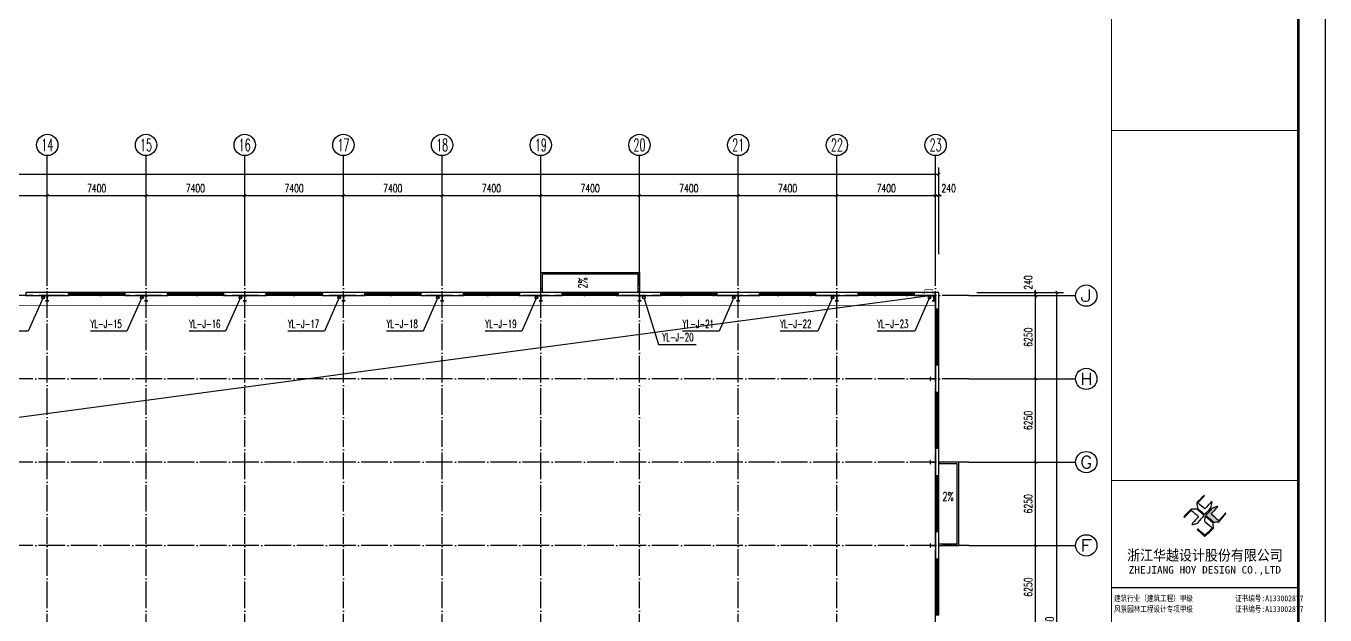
# Model space of a CAD drawing. Extents: x 13158459 to 15902229, y -1299598 to 28366.
# Drawn here: x 14011208 to 14108608, y -387418 to -343212 of the extents above; entities that cross this region are included whole.
import ezdxf
from ezdxf.enums import TextEntityAlignment as Align

# ---------------------------------------------------------------- set-up
doc = ezdxf.new("R2010")
doc.units = 0
doc.header["$LTSCALE"] = 1000
doc.header["$MEASUREMENT"] = 0
doc.linetypes.add('DASH', pattern=[0.35, 0.25, -0.1])
doc.linetypes.add('DOTE', pattern=[2.42, 2, -0.2, 0.02, -0.2])
for name, color, linetype in [('AXIS', 3, 'Continuous'), ('AXIS_TEXT', 7, 'Continuous'), ('COLUMN', 2, 'Continuous'), ('DIM_SYMB', 3, 'Continuous'), ('DIM_雨水', 3, 'Continuous'), ('DOTE', 8, 'DOTE'), ('PUB_TEXT', 7, 'Continuous'), ('PUB_TITLE', 4, 'Continuous'), ('TK', 4, 'Continuous'), ('TWT_TEXT', 7, 'Continuous'), ('VPIPE-雨水', 4, 'Continuous'), ('WALL-PARAPET', 6, 'Continuous'), ('WINDOW', 4, 'Continuous')]:
    doc.layers.add(name, color=color, linetype=linetype)
doc.styles.add('-宋体', font='', dxfattribs={"width": 0.8})
doc.styles.add('_TCH_AXIS', font='COMPLEX', dxfattribs={"bigfont": 'GBCBIG'})
doc.styles.add('_TCH_DIM', font='SIMPLEX', dxfattribs={"bigfont": 'GBCBIG'})
doc.styles.add('_TCH_DIM_T3', font='SIMPLEX', dxfattribs={"width": 0.705882, "bigfont": 'GBCBIG'})
doc.styles.add('_TWT_SERIAL', font='COMPLEX', dxfattribs={"width": 0.8, "height": 3, "bigfont": 'HZTXT'})
doc.styles.add('COMPLEX', font='COMPLEX')
doc.styles.add('HT', font='simhei.ttf', dxfattribs={"width": 0.8})
doc.styles.add('图签黑体', font='simhei.ttf', dxfattribs={"height": 550})
doc.styles.get('-宋体').set_extended_font_data('SimSun')
doc.dimstyles.new('_TCH_ARCH&&200', dxfattribs={"dimtxt": 595, "dimasz": 200, "dimexe": 500, "dimexo": 600, "dimgap": 252.5, "dimtad": 1, "dimdec": 0, "dimzin": 0, "dimdsep": 46, "dimtxsty": '_TCH_DIM_T3', "dimblk": 'ARCHTICK', "dimcen": 0.09, "dimclrt": 7, "dimazin": 2, "dimtfac": 1, "dimtdec": 0, "dimtix": 1, "dimtmove": 2, "dimatfit": 3, "dimfxl": 0, "dimtolj": 1, "dimtzin": 0, "dimarcsym": 0})

# ---------------------------------------------------------------- blocks, each defined once
blk = doc.blocks.new('A$C797E1D2B')
at = {"layer": 'COLUMN'}
h = blk.add_hatch(color=256, dxfattribs=at)
h.paths.add_polyline_path([(125, 400), (250, 400), (250, 388), (130, 388), (130, 200), (125, 200)])
h.paths.add_polyline_path([(0, 400), (125, 400), (125, 200), (120, 200), (120, 388), (0, 388)])
h.paths.add_polyline_path([(0, 12), (120, 12), (120, 200), (125, 200), (125, 0), (0, 0)])
h.paths.add_polyline_path([(125, 200), (130, 200), (130, 12), (250, 12), (250, 0), (125, 0)])
blk.add_lwpolyline([(250, 0), (250, 12), (130, 12), (130, 388), (250, 388), (250, 400), (0, 400), (0, 388), (120, 388), (120, 12), (0, 12), (0, 0)], close=True, dxfattribs=at)
blk = doc.blocks.new('A$C053D6479')
at = {"layer": 'PUB_TITLE'}
h = blk.add_hatch(color=256, dxfattribs=at)
h.dxf.hatch_style = 1
edge = h.paths.add_edge_path()
edge.add_spline(control_points=[(1026, 827), (1105, 920), (1188, 1008), (1266, 1102)], knot_values=[13, 13, 13, 13, 14, 14, 14, 14], degree=3, periodic=0)
edge.add_spline(control_points=[(1266, 1102), (1258, 1111), (1249, 1119), (1239, 1116)], knot_values=[12, 12, 12, 12, 13, 13, 13, 13], degree=3, periodic=0)
edge.add_spline(control_points=[(1239, 1116), (1210, 1107), (1179, 1092), (1144, 1077)], knot_values=[11, 11, 11, 11, 12, 12, 12, 12], degree=3, periodic=0)
edge.add_spline(control_points=[(1144, 1077), (1109, 1063), (1069, 1053), (1047, 1038)], knot_values=[10, 10, 10, 10, 11, 11, 11, 11], degree=3, periodic=0)
edge.add_spline(control_points=[(1047, 1038), (1028, 1026), (1007, 992), (991, 972)], knot_values=[9, 9, 9, 9, 10, 10, 10, 10], degree=3, periodic=0)
edge.add_spline(control_points=[(991, 972), (942, 913), (899, 868), (849, 810)], knot_values=[8, 8, 8, 8, 9, 9, 9, 9], degree=3, periodic=0)
edge.add_spline(control_points=[(849, 810), (842, 801), (822, 776), (822, 775)], knot_values=[7, 7, 7, 7, 8, 8, 8, 8], degree=3, periodic=0)
edge.add_spline(control_points=[(822, 775), (823, 771), (848, 752), (859, 744)], knot_values=[6, 6, 6, 6, 7, 7, 7, 7], degree=3, periodic=0)
edge.add_spline(control_points=[(859, 744), (949, 670), (1035, 592), (1122, 521)], knot_values=[5, 5, 5, 5, 6, 6, 6, 6], degree=3, periodic=0)
edge.add_spline(control_points=[(1122, 521), (1153, 527), (1185, 530), (1217, 533)], knot_values=[4, 4, 4, 4, 5, 5, 5, 5], degree=3, periodic=0)
edge.add_spline(control_points=[(1217, 533), (1246, 535), (1293, 532), (1316, 542)], knot_values=[3, 3, 3, 3, 4, 4, 4, 4], degree=3, periodic=0)
edge.add_spline(control_points=[(1316, 542), (1327, 547), (1338, 565), (1349, 579)], knot_values=[2, 2, 2, 2, 3, 3, 3, 3], degree=3, periodic=0)
edge.add_spline(control_points=[(1349, 579), (1423, 670), (1507, 759), (1572, 848)], knot_values=[1, 1, 1, 1, 2, 2, 2, 2], degree=3, periodic=0)
edge.add_spline(control_points=[(1572, 848), (1564, 852), (1561, 861), (1551, 862)], knot_values=[0, 0, 0, 0, 1, 1, 1, 1], degree=3, periodic=0)
edge.add_spline(control_points=[(1551, 862), (1469, 769), (1393, 671), (1310, 579)], knot_values=[15, 15, 15, 15, 16, 16, 16, 16], degree=3, periodic=0)
edge.add_spline(control_points=[(1310, 579), (1216, 662), (1118, 742), (1026, 827)], knot_values=[14, 14, 14, 14, 15, 15, 15, 15], degree=3, periodic=0)
at = {"layer": 'TK'}
for points, knots in [([(1031, 1298), (1066, 1286), (1054, 1262), (1045, 1224), (1036, 1188), (1031, 1158), (1024, 1121), (1020, 1104), (1017, 1085), (1012, 1071), (1004, 1052), (976, 1026), (956, 1003), (906, 946), (866, 899), (814, 839), (806, 829), (789, 806), (787, 806), (777, 804), (728, 856), (719, 864), (651, 922), (580, 978), (514, 1036), (509, 1106), (488, 1176), (479, 1247), (570, 1343), (663, 1436), (758, 1526), (764, 1523), (768, 1518), (774, 1515), (693, 1422), (599, 1343), (520, 1249), (607, 1171), (698, 1096), (789, 1021), (874, 1109), (950, 1206), (1031, 1298)], [0, 0, 0, 0, 1, 1, 1, 2, 2, 2, 3, 3, 3, 4, 4, 4, 5, 5, 5, 6, 6, 6, 7, 7, 7, 8, 8, 8, 9, 9, 9, 10, 10, 10, 11, 11, 11, 12, 12, 12, 13, 13, 13, 14, 14, 14, 14]), ([(555, 949), (624, 891), (699, 833), (760, 773), (689, 691), (614, 604), (539, 517), (529, 505), (516, 487), (506, 482), (492, 475), (469, 472), (452, 467), (416, 456), (383, 448), (342, 438), (323, 433), (297, 422), (293, 440), (291, 452), (313, 470), (322, 480), (400, 566), (477, 652), (553, 736), (460, 815), (366, 894), (270, 970), (183, 883), (101, 791), (16, 703), (-18, 714), (9, 735), (28, 755), (103, 838), (192, 930), (266, 1005), (319, 1009), (387, 1005), (442, 1007), (456, 1008), (472, 1011), (485, 1007), (507, 1000), (534, 967), (555, 949)], [0, 0, 0, 0, 1, 1, 1, 2, 2, 2, 3, 3, 3, 4, 4, 4, 5, 5, 5, 6, 6, 6, 7, 7, 7, 8, 8, 8, 9, 9, 9, 10, 10, 10, 11, 11, 11, 12, 12, 12, 13, 13, 13, 14, 14, 14, 15, 15, 15, 15]), ([(1551, 862), (1561, 861), (1564, 852), (1572, 848), (1507, 759), (1423, 670), (1349, 579), (1338, 565), (1327, 547), (1316, 542), (1293, 532), (1246, 535), (1217, 533), (1185, 530), (1153, 527), (1122, 521), (1035, 592), (949, 670), (859, 744), (848, 752), (823, 771), (822, 775), (822, 776), (842, 801), (849, 810), (899, 868), (942, 913), (991, 972), (1007, 992), (1028, 1026), (1047, 1038), (1069, 1053), (1109, 1063), (1144, 1077), (1179, 1092), (1210, 1107), (1239, 1116), (1249, 1119), (1258, 1111), (1266, 1102), (1188, 1008), (1105, 920), (1026, 827), (1118, 742), (1216, 662), (1310, 579), (1393, 671), (1469, 769), (1551, 862)], [0, 0, 0, 0, 1, 1, 1, 2, 2, 2, 3, 3, 3, 4, 4, 4, 5, 5, 5, 6, 6, 6, 7, 7, 7, 8, 8, 8, 9, 9, 9, 10, 10, 10, 11, 11, 11, 12, 12, 12, 13, 13, 13, 14, 14, 14, 15, 15, 15, 16, 16, 16, 16]), ([(1097, 490), (1100, 425), (1106, 361), (1107, 294), (1018, 207), (925, 121), (830, 33), (818, 21), (800, 0), (787, 0), (768, -1), (725, 49), (712, 60), (662, 103), (616, 143), (568, 186), (545, 207), (518, 224), (499, 250), (501, 259), (511, 261), (516, 267), (609, 192), (696, 111), (785, 33), (883, 118), (977, 208), (1070, 298), (992, 373), (892, 456), (803, 534), (791, 544), (768, 561), (766, 569), (761, 588), (776, 634), (780, 655), (785, 690), (788, 721), (795, 746), (897, 661), (998, 576), (1097, 490)], [0, 0, 0, 0, 1, 1, 1, 2, 2, 2, 3, 3, 3, 4, 4, 4, 5, 5, 5, 6, 6, 6, 7, 7, 7, 8, 8, 8, 9, 9, 9, 10, 10, 10, 11, 11, 11, 12, 12, 12, 13, 13, 13, 14, 14, 14, 14])]:
    blk.add_open_spline(points, degree=3, knots=knots, dxfattribs=at)
blk = doc.blocks.new('GeYuanFrame_06180853', base_point=(20.09, 4.53))
at = {"layer": 'TK'}
blk.add_line((991.09, 316.93), (1061.09, 316.93), dxfattribs=at)
blk.add_lwpolyline([(20.09, 4.53), (20.09, 598.53), (1071.09, 598.53), (1071.09, 4.53)], close=True, dxfattribs=at)
at = {"layer": 'TK', "const_width": 1}
blk.add_lwpolyline([(45.09, 588.53), (1061.09, 588.53), (1061.09, 14.53), (45.09, 14.53)], close=True, dxfattribs=at)
at = {"layer": 'TK'}
for points, const_width in [([(991.09, 588.53), (991.09, 14.53)], 0.4), ([(991.09, 488.5), (1061.09, 488.5)], 0.35), ([(991.09, 357.14), (1061.09, 357.14)], 0.35)]:
    blk.add_lwpolyline(points, dxfattribs=dict(at, const_width=const_width))
at = {"layer": 'PUB_TITLE', "xscale": 0.01000000000021828, "yscale": 0.01000000000021828, "zscale": 0.01}
blk.add_blockref('A$C053D6479', (1018.19, 336.27), dxfattribs=at)
at = {"layer": 'TK'}
for s, height, style, width, p in [('浙江华越设计股份有限公司', 3.96, 'HT', 0.9, (1026.07, 329.16)), ('ZHEJIANG HOY DESIGN CO.,LTD', 2.8, '图签黑体', 1.11, (1026.06, 323.29))]:
    blk.add_text(s, height=height, dxfattribs=dict(at, style=style, width=width)).set_placement(p, align=Align.MIDDLE)
at = {"layer": 'TK', "style": '-宋体', "width": 0.8}
for s, p in [('建筑行业（建筑工程）甲级           证书编号:A133002877', (992, 311.83)), ('风景园林工程设计专项甲级           证书编号:A133002877', (992, 307.81))]:
    blk.add_text(s, height=2.2, dxfattribs=at).set_placement(p)
blk = doc.blocks.new('$TCHSYS$WIN2D')
for p, q in [((-0.5, 0.5), (0.5, 0.5)), ((-0.5, 0.5), (-0.5, -0.5)), ((0.5, 0.5), (0.5, -0.5)), ((0.5, 0.167), (-0.5, 0.167)), ((0.5, -0.167), (-0.5, -0.167)), ((-0.5, -0.5), (0.5, -0.5))]:
    blk.add_line(p, q)
blk = doc.blocks.new('_AXISO')
blk.add_circle((0, 0), 0.5)
at = {"layer": 'AXIS_TEXT', "style": 'COMPLEX', "width": 1.041667}
blk.add_attdef('A', text='', height=0.56, dxfattribs=at).set_placement((-0.25, -0.28), (0.25, -0.28), align=Align.FIT)
blk = doc.blocks.new('_ArchTick')
at = {"color": 0, "linetype": 'ByBlock', "const_width": 0.4}
blk.add_lwpolyline([(-0.5, -0.5), (0.5, 0.5)], dxfattribs=at)
blk = doc.blocks.new('*D234')
at = {"layer": 'AXIS', "color": 0, "lineweight": -2}
for p, q in [((13916368, -360343), (13916368, -353843)), ((13916368, -354343), (14079648, -354343)), ((14079648, -360343), (14079648, -353843))]:
    blk.add_line(p, q, dxfattribs=at)
at = {"layer": 'Defpoints', "color": 0}
for p in [(14079648, -354343), (13916368, -360943), (14079648, -360943)]:
    blk.add_point(p, dxfattribs=at)
at = {"layer": 'AXIS', "color": 0, "lineweight": -2, "xscale": 200, "yscale": 200, "zscale": 200, "rotation": 180}
blk.add_blockref('_ArchTick', (13916368, -354343), dxfattribs=at)
at = {"layer": 'AXIS', "color": 0, "lineweight": -2, "xscale": 200, "yscale": 200, "zscale": 200}
blk.add_blockref('_ArchTick', (14079648, -354343), dxfattribs=at)
at = {"layer": 'AXIS', "color": 7, "insert": (13998008, -353793), "char_height": 595, "attachment_point": 5, "style": '_TCH_DIM_T3'}
blk.add_mtext('\\A1;163280', dxfattribs=at)
blk = doc.blocks.new('*D248')
at = {"layer": 'AXIS', "color": 0, "lineweight": -2}
for p, q in [((14005408, -360343), (14005408, -355443)), ((14012808, -360343), (14012808, -355443)), ((14005408, -355943), (14012808, -355943))]:
    blk.add_line(p, q, dxfattribs=at)
at = {"layer": 'Defpoints', "color": 0}
for p in [(14012808, -355943), (14005408, -360943), (14012808, -360943)]:
    blk.add_point(p, dxfattribs=at)
at = {"layer": 'AXIS', "color": 0, "lineweight": -2, "xscale": 200, "yscale": 200, "zscale": 200, "rotation": 180}
blk.add_blockref('_ArchTick', (14005408, -355943), dxfattribs=at)
at = {"layer": 'AXIS', "color": 0, "lineweight": -2, "xscale": 200, "yscale": 200, "zscale": 200}
blk.add_blockref('_ArchTick', (14012808, -355943), dxfattribs=at)
at = {"layer": 'AXIS', "color": 7, "insert": (14009108, -355393), "char_height": 595, "attachment_point": 5, "style": '_TCH_DIM_T3'}
blk.add_mtext('\\A1;7400', dxfattribs=at)
blk = doc.blocks.new('*D249')
at = {"layer": 'AXIS', "color": 0, "lineweight": -2}
for p, q in [((14012808, -360343), (14012808, -355443)), ((14020208, -360343), (14020208, -355443)), ((14012808, -355943), (14020208, -355943))]:
    blk.add_line(p, q, dxfattribs=at)
at = {"layer": 'Defpoints', "color": 0}
for p in [(14020208, -355943), (14012808, -360943), (14020208, -360943)]:
    blk.add_point(p, dxfattribs=at)
at = {"layer": 'AXIS', "color": 0, "lineweight": -2, "xscale": 200, "yscale": 200, "zscale": 200, "rotation": 180}
blk.add_blockref('_ArchTick', (14012808, -355943), dxfattribs=at)
at = {"layer": 'AXIS', "color": 0, "lineweight": -2, "xscale": 200, "yscale": 200, "zscale": 200}
blk.add_blockref('_ArchTick', (14020208, -355943), dxfattribs=at)
at = {"layer": 'AXIS', "color": 7, "insert": (14016508, -355393), "char_height": 595, "attachment_point": 5, "style": '_TCH_DIM_T3'}
blk.add_mtext('\\A1;7400', dxfattribs=at)
blk = doc.blocks.new('*D250')
at = {"layer": 'AXIS', "color": 0, "lineweight": -2}
for p, q in [((14020208, -360343), (14020208, -355443)), ((14027608, -360343), (14027608, -355443)), ((14020208, -355943), (14027608, -355943))]:
    blk.add_line(p, q, dxfattribs=at)
at = {"layer": 'Defpoints', "color": 0}
for p in [(14027608, -355943), (14020208, -360943), (14027608, -360943)]:
    blk.add_point(p, dxfattribs=at)
at = {"layer": 'AXIS', "color": 0, "lineweight": -2, "xscale": 200, "yscale": 200, "zscale": 200, "rotation": 180}
blk.add_blockref('_ArchTick', (14020208, -355943), dxfattribs=at)
at = {"layer": 'AXIS', "color": 0, "lineweight": -2, "xscale": 200, "yscale": 200, "zscale": 200}
blk.add_blockref('_ArchTick', (14027608, -355943), dxfattribs=at)
at = {"layer": 'AXIS', "color": 7, "insert": (14023908, -355393), "char_height": 595, "attachment_point": 5, "style": '_TCH_DIM_T3'}
blk.add_mtext('\\A1;7400', dxfattribs=at)
blk = doc.blocks.new('*D251')
at = {"layer": 'AXIS', "color": 0, "lineweight": -2}
for p, q in [((14027608, -360343), (14027608, -355443)), ((14035008, -360343), (14035008, -355443)), ((14027608, -355943), (14035008, -355943))]:
    blk.add_line(p, q, dxfattribs=at)
at = {"layer": 'Defpoints', "color": 0}
for p in [(14035008, -355943), (14027608, -360943), (14035008, -360943)]:
    blk.add_point(p, dxfattribs=at)
at = {"layer": 'AXIS', "color": 0, "lineweight": -2, "xscale": 200, "yscale": 200, "zscale": 200, "rotation": 180}
blk.add_blockref('_ArchTick', (14027608, -355943), dxfattribs=at)
at = {"layer": 'AXIS', "color": 0, "lineweight": -2, "xscale": 200, "yscale": 200, "zscale": 200}
blk.add_blockref('_ArchTick', (14035008, -355943), dxfattribs=at)
at = {"layer": 'AXIS', "color": 7, "insert": (14031308, -355393), "char_height": 595, "attachment_point": 5, "style": '_TCH_DIM_T3'}
blk.add_mtext('\\A1;7400', dxfattribs=at)
blk = doc.blocks.new('*D252')
at = {"layer": 'AXIS', "color": 0, "lineweight": -2}
for p, q in [((14035008, -360343), (14035008, -355443)), ((14042408, -360343), (14042408, -355443)), ((14035008, -355943), (14042408, -355943))]:
    blk.add_line(p, q, dxfattribs=at)
at = {"layer": 'Defpoints', "color": 0}
for p in [(14042408, -355943), (14035008, -360943), (14042408, -360943)]:
    blk.add_point(p, dxfattribs=at)
at = {"layer": 'AXIS', "color": 0, "lineweight": -2, "xscale": 200, "yscale": 200, "zscale": 200, "rotation": 180}
blk.add_blockref('_ArchTick', (14035008, -355943), dxfattribs=at)
at = {"layer": 'AXIS', "color": 0, "lineweight": -2, "xscale": 200, "yscale": 200, "zscale": 200}
blk.add_blockref('_ArchTick', (14042408, -355943), dxfattribs=at)
at = {"layer": 'AXIS', "color": 7, "insert": (14038708, -355393), "char_height": 595, "attachment_point": 5, "style": '_TCH_DIM_T3'}
blk.add_mtext('\\A1;7400', dxfattribs=at)
blk = doc.blocks.new('*D253')
at = {"layer": 'AXIS', "color": 0, "lineweight": -2}
for p, q in [((14042408, -360343), (14042408, -355443)), ((14049808, -360343), (14049808, -355443)), ((14042408, -355943), (14049808, -355943))]:
    blk.add_line(p, q, dxfattribs=at)
at = {"layer": 'Defpoints', "color": 0}
for p in [(14049808, -355943), (14042408, -360943), (14049808, -360943)]:
    blk.add_point(p, dxfattribs=at)
at = {"layer": 'AXIS', "color": 0, "lineweight": -2, "xscale": 200, "yscale": 200, "zscale": 200, "rotation": 180}
blk.add_blockref('_ArchTick', (14042408, -355943), dxfattribs=at)
at = {"layer": 'AXIS', "color": 0, "lineweight": -2, "xscale": 200, "yscale": 200, "zscale": 200}
blk.add_blockref('_ArchTick', (14049808, -355943), dxfattribs=at)
at = {"layer": 'AXIS', "color": 7, "insert": (14046108, -355393), "char_height": 595, "attachment_point": 5, "style": '_TCH_DIM_T3'}
blk.add_mtext('\\A1;7400', dxfattribs=at)
blk = doc.blocks.new('*D254')
at = {"layer": 'AXIS', "color": 0, "lineweight": -2}
for p, q in [((14049808, -360343), (14049808, -355443)), ((14057208, -360343), (14057208, -355443)), ((14049808, -355943), (14057208, -355943))]:
    blk.add_line(p, q, dxfattribs=at)
at = {"layer": 'Defpoints', "color": 0}
for p in [(14057208, -355943), (14049808, -360943), (14057208, -360943)]:
    blk.add_point(p, dxfattribs=at)
at = {"layer": 'AXIS', "color": 0, "lineweight": -2, "xscale": 200, "yscale": 200, "zscale": 200, "rotation": 180}
blk.add_blockref('_ArchTick', (14049808, -355943), dxfattribs=at)
at = {"layer": 'AXIS', "color": 0, "lineweight": -2, "xscale": 200, "yscale": 200, "zscale": 200}
blk.add_blockref('_ArchTick', (14057208, -355943), dxfattribs=at)
at = {"layer": 'AXIS', "color": 7, "insert": (14053508, -355393), "char_height": 595, "attachment_point": 5, "style": '_TCH_DIM_T3'}
blk.add_mtext('\\A1;7400', dxfattribs=at)
blk = doc.blocks.new('*D255')
at = {"layer": 'AXIS', "color": 0, "lineweight": -2}
for p, q in [((14057208, -360343), (14057208, -355443)), ((14064608, -360343), (14064608, -355443)), ((14057208, -355943), (14064608, -355943))]:
    blk.add_line(p, q, dxfattribs=at)
at = {"layer": 'Defpoints', "color": 0}
for p in [(14064608, -355943), (14057208, -360943), (14064608, -360943)]:
    blk.add_point(p, dxfattribs=at)
at = {"layer": 'AXIS', "color": 0, "lineweight": -2, "xscale": 200, "yscale": 200, "zscale": 200, "rotation": 180}
blk.add_blockref('_ArchTick', (14057208, -355943), dxfattribs=at)
at = {"layer": 'AXIS', "color": 0, "lineweight": -2, "xscale": 200, "yscale": 200, "zscale": 200}
blk.add_blockref('_ArchTick', (14064608, -355943), dxfattribs=at)
at = {"layer": 'AXIS', "color": 7, "insert": (14060908, -355393), "char_height": 595, "attachment_point": 5, "style": '_TCH_DIM_T3'}
blk.add_mtext('\\A1;7400', dxfattribs=at)
blk = doc.blocks.new('*D256')
at = {"layer": 'AXIS', "color": 0, "lineweight": -2}
for p, q in [((14064608, -360343), (14064608, -355443)), ((14072008, -360343), (14072008, -355443)), ((14064608, -355943), (14072008, -355943))]:
    blk.add_line(p, q, dxfattribs=at)
at = {"layer": 'Defpoints', "color": 0}
for p in [(14072008, -355943), (14064608, -360943), (14072008, -360943)]:
    blk.add_point(p, dxfattribs=at)
at = {"layer": 'AXIS', "color": 0, "lineweight": -2, "xscale": 200, "yscale": 200, "zscale": 200, "rotation": 180}
blk.add_blockref('_ArchTick', (14064608, -355943), dxfattribs=at)
at = {"layer": 'AXIS', "color": 0, "lineweight": -2, "xscale": 200, "yscale": 200, "zscale": 200}
blk.add_blockref('_ArchTick', (14072008, -355943), dxfattribs=at)
at = {"layer": 'AXIS', "color": 7, "insert": (14068308, -355393), "char_height": 595, "attachment_point": 5, "style": '_TCH_DIM_T3'}
blk.add_mtext('\\A1;7400', dxfattribs=at)
blk = doc.blocks.new('*D257')
at = {"layer": 'AXIS', "color": 0, "lineweight": -2}
for p, q in [((14072008, -360343), (14072008, -355443)), ((14079408, -360343), (14079408, -355443)), ((14072008, -355943), (14079408, -355943))]:
    blk.add_line(p, q, dxfattribs=at)
at = {"layer": 'Defpoints', "color": 0}
for p in [(14079408, -355943), (14072008, -360943), (14079408, -360943)]:
    blk.add_point(p, dxfattribs=at)
at = {"layer": 'AXIS', "color": 0, "lineweight": -2, "xscale": 200, "yscale": 200, "zscale": 200, "rotation": 180}
blk.add_blockref('_ArchTick', (14072008, -355943), dxfattribs=at)
at = {"layer": 'AXIS', "color": 0, "lineweight": -2, "xscale": 200, "yscale": 200, "zscale": 200}
blk.add_blockref('_ArchTick', (14079408, -355943), dxfattribs=at)
at = {"layer": 'AXIS', "color": 7, "insert": (14075708, -355393), "char_height": 595, "attachment_point": 5, "style": '_TCH_DIM_T3'}
blk.add_mtext('\\A1;7400', dxfattribs=at)
blk = doc.blocks.new('*D258')
at = {"layer": 'AXIS', "color": 0, "lineweight": -2}
for p, q in [((14079408, -360343), (14079408, -355443)), ((14079648, -360343), (14079648, -355443)), ((14079408, -355943), (14079208, -355943)), ((14079408, -355943), (14079648, -355943)), ((14079648, -355943), (14079848, -355943))]:
    blk.add_line(p, q, dxfattribs=at)
at = {"layer": 'Defpoints', "color": 0}
for p in [(14079648, -355943), (14079408, -360943), (14079648, -360943)]:
    blk.add_point(p, dxfattribs=at)
at = {"layer": 'AXIS', "color": 0, "lineweight": -2, "xscale": 200, "yscale": 200, "zscale": 200}
blk.add_blockref('_ArchTick', (14079408, -355943), dxfattribs=at)
at = {"layer": 'AXIS', "color": 0, "lineweight": -2, "xscale": 200, "yscale": 200, "zscale": 200, "rotation": 180}
blk.add_blockref('_ArchTick', (14079648, -355943), dxfattribs=at)
at = {"layer": 'AXIS', "color": 7, "insert": (14080388, -355393), "char_height": 595, "attachment_point": 5, "style": '_TCH_DIM_T3'}
blk.add_mtext('\\A1;240', dxfattribs=at)
blk = doc.blocks.new('*D259')
at = {"layer": 'AXIS', "color": 0, "lineweight": -2}
for p, q in [((14082508, -363203), (14089008, -363203)), ((14088508, -413683), (14088508, -363203)), ((14082508, -413683), (14089008, -413683))]:
    blk.add_line(p, q, dxfattribs=at)
at = {"layer": 'Defpoints', "color": 0}
for p in [(14081908, -363203), (14088508, -363203), (14081908, -413683)]:
    blk.add_point(p, dxfattribs=at)
at = {"layer": 'AXIS', "color": 0, "lineweight": -2, "xscale": 200, "yscale": 200, "zscale": 200}
for p, rotation in [((14088508, -363203), 90), ((14088508, -413683), 270)]:
    blk.add_blockref('_ArchTick', p, dxfattribs=dict(at, rotation=rotation))
at = {"layer": 'AXIS', "color": 7, "insert": (14087958, -388443), "char_height": 595, "attachment_point": 5, "rotation": 90, "style": '_TCH_DIM_T3'}
blk.add_mtext('\\A1;50480', dxfattribs=at)
blk = doc.blocks.new('*D265')
at = {"layer": 'AXIS', "color": 0, "lineweight": -2}
for p, q in [((14082508, -382193), (14087408, -382193)), ((14086908, -388443), (14086908, -382193)), ((14082508, -388443), (14087408, -388443))]:
    blk.add_line(p, q, dxfattribs=at)
at = {"layer": 'Defpoints', "color": 0}
for p in [(14081908, -382193), (14086908, -382193), (14081908, -388443)]:
    blk.add_point(p, dxfattribs=at)
at = {"layer": 'AXIS', "color": 0, "lineweight": -2, "xscale": 200, "yscale": 200, "zscale": 200}
for p, rotation in [((14086908, -382193), 90), ((14086908, -388443), 270)]:
    blk.add_blockref('_ArchTick', p, dxfattribs=dict(at, rotation=rotation))
at = {"layer": 'AXIS', "color": 7, "insert": (14086358, -385318), "char_height": 595, "attachment_point": 5, "rotation": 90, "style": '_TCH_DIM_T3'}
blk.add_mtext('\\A1;6250', dxfattribs=at)
blk = doc.blocks.new('*D266')
at = {"layer": 'AXIS', "color": 0, "lineweight": -2}
for p, q in [((14082508, -375943), (14087408, -375943)), ((14086908, -382193), (14086908, -375943)), ((14082508, -382193), (14087408, -382193))]:
    blk.add_line(p, q, dxfattribs=at)
at = {"layer": 'Defpoints', "color": 0}
for p in [(14081908, -375943), (14086908, -375943), (14081908, -382193)]:
    blk.add_point(p, dxfattribs=at)
at = {"layer": 'AXIS', "color": 0, "lineweight": -2, "xscale": 200, "yscale": 200, "zscale": 200}
for p, rotation in [((14086908, -375943), 90), ((14086908, -382193), 270)]:
    blk.add_blockref('_ArchTick', p, dxfattribs=dict(at, rotation=rotation))
at = {"layer": 'AXIS', "color": 7, "insert": (14086358, -379068), "char_height": 595, "attachment_point": 5, "rotation": 90, "style": '_TCH_DIM_T3'}
blk.add_mtext('\\A1;6250', dxfattribs=at)
blk = doc.blocks.new('*D267')
at = {"layer": 'AXIS', "color": 0, "lineweight": -2}
for p, q in [((14082508, -369693), (14087408, -369693)), ((14086908, -375943), (14086908, -369693)), ((14082508, -375943), (14087408, -375943))]:
    blk.add_line(p, q, dxfattribs=at)
at = {"layer": 'Defpoints', "color": 0}
for p in [(14081908, -369693), (14086908, -369693), (14081908, -375943)]:
    blk.add_point(p, dxfattribs=at)
at = {"layer": 'AXIS', "color": 0, "lineweight": -2, "xscale": 200, "yscale": 200, "zscale": 200}
for p, rotation in [((14086908, -369693), 90), ((14086908, -375943), 270)]:
    blk.add_blockref('_ArchTick', p, dxfattribs=dict(at, rotation=rotation))
at = {"layer": 'AXIS', "color": 7, "insert": (14086358, -372818), "char_height": 595, "attachment_point": 5, "rotation": 90, "style": '_TCH_DIM_T3'}
blk.add_mtext('\\A1;6250', dxfattribs=at)
blk = doc.blocks.new('*D268')
at = {"layer": 'AXIS', "color": 0, "lineweight": -2}
for p, q in [((14082508, -363443), (14087408, -363443)), ((14086908, -369693), (14086908, -363443)), ((14082508, -369693), (14087408, -369693))]:
    blk.add_line(p, q, dxfattribs=at)
at = {"layer": 'Defpoints', "color": 0}
for p in [(14081908, -363443), (14086908, -363443), (14081908, -369693)]:
    blk.add_point(p, dxfattribs=at)
at = {"layer": 'AXIS', "color": 0, "lineweight": -2, "xscale": 200, "yscale": 200, "zscale": 200}
for p, rotation in [((14086908, -363443), 90), ((14086908, -369693), 270)]:
    blk.add_blockref('_ArchTick', p, dxfattribs=dict(at, rotation=rotation))
at = {"layer": 'AXIS', "color": 7, "insert": (14086358, -366568), "char_height": 595, "attachment_point": 5, "rotation": 90, "style": '_TCH_DIM_T3'}
blk.add_mtext('\\A1;6250', dxfattribs=at)
blk = doc.blocks.new('*D269')
at = {"layer": 'AXIS', "color": 0, "lineweight": -2}
for p, q in [((14082508, -363203), (14087408, -363203)), ((14086908, -363203), (14086908, -363003)), ((14086908, -363443), (14086908, -363203)), ((14082508, -363443), (14087408, -363443)), ((14086908, -363443), (14086908, -363643))]:
    blk.add_line(p, q, dxfattribs=at)
at = {"layer": 'Defpoints', "color": 0}
for p in [(14081908, -363203), (14086908, -363203), (14081908, -363443)]:
    blk.add_point(p, dxfattribs=at)
at = {"layer": 'AXIS', "color": 0, "lineweight": -2, "xscale": 200, "yscale": 200, "zscale": 200}
for p, rotation in [((14086908, -363203), 270), ((14086908, -363443), 90)]:
    blk.add_blockref('_ArchTick', p, dxfattribs=dict(at, rotation=rotation))
at = {"layer": 'AXIS', "color": 7, "insert": (14086358, -362463), "char_height": 595, "attachment_point": 5, "rotation": 90, "style": '_TCH_DIM_T3'}
blk.add_mtext('\\A1;240', dxfattribs=at)

msp = doc.modelspace()

# ---------------------------------------------------------------- linework, layer by layer
at = {"ltscale": 0.5}
for points in [[(14049808, -363203.1), (14049808, -361703.1), (14057208, -361703.1), (14057208, -363203.1)], [(14049928, -363203.1), (14049928, -361823.1), (14057088, -361823.1), (14057088, -363203.1)], [(14079648, -382193.1), (14081148, -382193.1), (14081148, -375943.1), (14079648, -375943.1)], [(14079648, -382073.1), (14081028, -382073.1), (14081028, -376063.1), (14079648, -376063.1)]]:
    msp.add_lwpolyline(points, dxfattribs=at)
at = {"const_width": 30}
msp.add_lwpolyline([(14079408, -363323.1), (14079208, -363323.1), (14079208, -363003.1), (14078608, -363003.1), (14078608, -363323.1), (14078408, -363323.1)], dxfattribs=at)
at = {"color": 8, "linetype": 'DASH', "ltscale": 2, "const_width": 50}
msp.add_lwpolyline([(14079408, -364193.1), (13916608, -364193.1)], dxfattribs=at)
at = {"color": 8, "ltscale": 0.5}
msp.add_lwpolyline([(14079158, -363443.1), (13938808, -382193.1), (13916608, -413043.1)], dxfattribs=at)
at = {"layer": 'AXIS'}
for p, q in [((14012808, -360943.1), (14012808, -352943.1)), ((14020208, -360943.1), (14020208, -352943.1)), ((14027608, -360943.1), (14027608, -352943.1)), ((14035008, -360943.1), (14035008, -352943.1)), ((14042408, -360943.1), (14042408, -352943.1)), ((14049808, -360943.1), (14049808, -352943.1)), ((14057208, -360943.1), (14057208, -352943.1)), ((14064608, -360943.1), (14064608, -352943.1)), ((14072008, -360943.1), (14072008, -352943.1)), ((14079408, -360943.1), (14079408, -352943.1)), ((14081908, -363443.1), (14089908, -363443.1)), ((14081908, -369693.1), (14089908, -369693.1)), ((14081908, -375943.1), (14089908, -375943.1)), ((14081908, -382193.1), (14089908, -382193.1))]:
    msp.add_line(p, q, dxfattribs=at)
at = {"layer": 'DIM_SYMB'}
for points in [[(14053508, -363063.1, 0, 0, 0), (14053508, -362413.1, 120, 0, 0), (14053508, -361963.1, 0, 0, 0)], [(14079778, -379068.1, 0, 0, 0), (14080428, -379068.1, 120, 0, 0), (14080878, -379068.1, 0, 0, 0)]]:
    msp.add_lwpolyline(points, format="xyseb", dxfattribs=at)
at = {"layer": 'DIM_雨水'}
for p, q in [((14012488.4, -363587.1), (14011378.4, -366115.5)), ((14019888.4, -363587.1), (14018778.4, -366115.5)), ((14027288.4, -363587.1), (14026178.4, -366115.5)), ((14034688.4, -363587.1), (14033578.4, -366115.5)), ((14042088.4, -363587.1), (14040978.4, -366115.5)), ((14049488.4, -363587.1), (14048378.4, -366115.5)), ((14057527.5, -363587.1), (14058637.6, -367109.3)), ((14064288.4, -363587.1), (14063178.4, -366115.5)), ((14071688.4, -363587.1), (14070578.4, -366115.5)), ((14078963.4, -363587.1), (14077853.4, -366115.5)), ((14011378.4, -366115.5), (14008601.2, -366115.5)), ((14018778.4, -366115.5), (14016037.5, -366115.5)), ((14026178.4, -366115.5), (14023437.5, -366115.5)), ((14033578.4, -366115.5), (14030837.5, -366115.5)), ((14040978.4, -366115.5), (14038237.5, -366115.5)), ((14048378.4, -366115.5), (14045637.5, -366115.5)), ((14063178.4, -366115.5), (14060437.5, -366115.5)), ((14070578.4, -366115.5), (14067746.5, -366115.5)), ((14077853.4, -366115.5), (14075021.5, -366115.5)), ((14058637.6, -367109.3), (14061469.4, -367109.3))]:
    msp.add_line(p, q, dxfattribs=at)
at = {"layer": 'DOTE'}
for p, q in [((14012808, -415943.1), (14012808, -360943.1)), ((14020208, -415943.1), (14020208, -360943.1)), ((14027608, -415943.1), (14027608, -360943.1)), ((14035008, -415943.1), (14035008, -360943.1)), ((14042408, -415943.1), (14042408, -360943.1)), ((14049808, -415943.1), (14049808, -360943.1)), ((14057208, -415943.1), (14057208, -360943.1)), ((14064608, -415943.1), (14064608, -360943.1)), ((14072008, -415943.1), (14072008, -360943.1)), ((14079408, -415943.1), (14079408, -360943.1)), ((14081908, -363443.1), (13914108, -363443.1)), ((14081908, -369693.1), (13914108, -369693.1)), ((14081908, -375943.1), (13914108, -375943.1)), ((14081908, -382193.1), (13914108, -382193.1))]:
    msp.add_line(p, q, dxfattribs=at)
at = {"layer": 'VPIPE-雨水', "linetype": 'Continuous'}
for centre in [(14012488.4, -363587.1), (14019888.4, -363587.1), (14027288.4, -363587.1), (14034688.4, -363587.1), (14042088.4, -363587.1), (14049488.4, -363587.1), (14057527.5, -363587.1), (14064288.4, -363587.1), (14071688.4, -363587.1), (14078963.4, -363587.1)]:
    msp.add_circle(centre, 100, dxfattribs=at)
at = {"layer": 'WALL-PARAPET'}
for p, q in [((14014408, -363203.1), (14011208, -363203.1)), ((14011208, -363203.1), (14011208, -363443.1)), ((14014408, -363443.1), (14014408, -363203.1)), ((14021808, -363203.1), (14018608, -363203.1)), ((14018608, -363203.1), (14018608, -363443.1)), ((14021808, -363443.1), (14021808, -363203.1)), ((14029208, -363203.1), (14026008, -363203.1)), ((14026008, -363203.1), (14026008, -363443.1)), ((14029208, -363443.1), (14029208, -363203.1)), ((14036608, -363203.1), (14033408, -363203.1)), ((14033408, -363203.1), (14033408, -363443.1)), ((14036608, -363443.1), (14036608, -363203.1)), ((14044008, -363203.1), (14040808, -363203.1)), ((14040808, -363203.1), (14040808, -363443.1)), ((14044008, -363443.1), (14044008, -363203.1)), ((14051408, -363203.1), (14048208, -363203.1)), ((14048208, -363203.1), (14048208, -363443.1)), ((14051408, -363443.1), (14051408, -363203.1)), ((14058808, -363203.1), (14055608, -363203.1)), ((14055608, -363203.1), (14055608, -363443.1)), ((14058808, -363443.1), (14058808, -363203.1)), ((14066208, -363203.1), (14063008, -363203.1)), ((14063008, -363203.1), (14063008, -363443.1)), ((14066208, -363443.1), (14066208, -363203.1)), ((14073608, -363203.1), (14070408, -363203.1)), ((14070408, -363203.1), (14070408, -363443.1)), ((14073608, -363443.1), (14073608, -363203.1)), ((14079648, -363203.1), (14077808, -363203.1)), ((14077808, -363203.1), (14077808, -363443.1)), ((14079648, -364468.1), (14079648, -363203.1)), ((14011208, -363443.1), (14014408, -363443.1)), ((14018608, -363443.1), (14021808, -363443.1)), ((14026008, -363443.1), (14029208, -363443.1)), ((14033408, -363443.1), (14036608, -363443.1)), ((14040808, -363443.1), (14044008, -363443.1)), ((14048208, -363443.1), (14051408, -363443.1)), ((14055608, -363443.1), (14058808, -363443.1)), ((14063008, -363443.1), (14066208, -363443.1)), ((14070408, -363443.1), (14073608, -363443.1)), ((14077808, -363443.1), (14079408, -363443.1)), ((14079408, -363443.1), (14079408, -364468.1)), ((14079408, -364468.1), (14079648, -364468.1)), ((14079648, -368668.1), (14079408, -368668.1)), ((14079408, -368668.1), (14079408, -370718.1)), ((14079648, -370718.1), (14079648, -368668.1)), ((14079408, -370718.1), (14079648, -370718.1)), ((14079648, -374918.1), (14079408, -374918.1)), ((14079408, -374918.1), (14079408, -376968.1)), ((14079648, -376968.1), (14079648, -374918.1)), ((14079408, -376968.1), (14079648, -376968.1)), ((14079648, -381168.1), (14079408, -381168.1)), ((14079408, -381168.1), (14079408, -383218.1)), ((14079648, -383218.1), (14079648, -381168.1)), ((14079408, -383218.1), (14079648, -383218.1))]:
    msp.add_line(p, q, dxfattribs=at)

# ---------------------------------------------------------------- block references
at = {"xscale": 200, "yscale": 200, "zscale": 200}
msp.add_blockref('GeYuanFrame_06180853', (13898408, -447843.1), dxfattribs=at)
for p, rotation in [((14012933, -363443.1), 180), ((14020333, -363443.1), 180), ((14027733, -363443.1), 180), ((14035133, -363443.1), 180), ((14042533, -363443.1), 180), ((14049933, -363443.1), 180), ((14057333, -363443.1), 180), ((14064733, -363443.1), 180), ((14072133, -363443.1), 180), ((14079408, -363443.1), 180), ((14079408, -369818.1), 89.99999999999999), ((14079408, -376068.1), 89.99999999999999), ((14079408, -382318.1), 89.99999999999999)]:
    msp.add_blockref('A$C797E1D2B', p, dxfattribs=dict(rotation=rotation))
at = {"layer": 'AXIS'}
ref = msp.add_blockref('_AXISO', (14012808, -352143.1), dxfattribs=dict(at, xscale=1600, yscale=1600, zscale=1600))
ref.add_attrib('A', '14', dxfattribs={"layer": 'AXIS_TEXT', "ltscale": 0.5, "height": 905.1, "style": '_TCH_AXIS', "width": 0.677419}).set_placement((14012355.4, -352595.6), (14013260.5, -352595.6), align=Align.FIT)
ref = msp.add_blockref('_AXISO', (14020208, -352143.1), dxfattribs=dict(at, xscale=1600, yscale=1600, zscale=1600))
ref.add_attrib('A', '15', dxfattribs={"layer": 'AXIS_TEXT', "ltscale": 0.5, "height": 905.1, "style": '_TCH_AXIS', "width": 0.724138}).set_placement((14019755.4, -352595.6), (14020660.5, -352595.6), align=Align.FIT)
ref = msp.add_blockref('_AXISO', (14027608, -352143.1), dxfattribs=dict(at, xscale=1600, yscale=1600, zscale=1600))
ref.add_attrib('A', '16', dxfattribs={"layer": 'AXIS_TEXT', "ltscale": 0.5, "height": 905.1, "style": '_TCH_AXIS', "width": 0.724138}).set_placement((14027155.4, -352595.6), (14028060.5, -352595.6), align=Align.FIT)
ref = msp.add_blockref('_AXISO', (14035008, -352143.1), dxfattribs=dict(at, xscale=1600, yscale=1600, zscale=1600))
ref.add_attrib('A', '17', dxfattribs={"layer": 'AXIS_TEXT', "ltscale": 0.5, "height": 905.1, "style": '_TCH_AXIS', "width": 0.724138}).set_placement((14034555.4, -352595.6), (14035460.5, -352595.6), align=Align.FIT)
ref = msp.add_blockref('_AXISO', (14042408, -352143.1), dxfattribs=dict(at, xscale=1600, yscale=1600, zscale=1600))
ref.add_attrib('A', '18', dxfattribs={"layer": 'AXIS_TEXT', "ltscale": 0.5, "height": 905.1, "style": '_TCH_AXIS', "width": 0.724138}).set_placement((14041955.4, -352595.6), (14042860.5, -352595.6), align=Align.FIT)
ref = msp.add_blockref('_AXISO', (14049808, -352143.1), dxfattribs=dict(at, xscale=1600, yscale=1600, zscale=1600))
ref.add_attrib('A', '19', dxfattribs={"layer": 'AXIS_TEXT', "ltscale": 0.5, "height": 905.1, "style": '_TCH_AXIS', "width": 0.724138}).set_placement((14049355.4, -352595.6), (14050260.5, -352595.6), align=Align.FIT)
ref = msp.add_blockref('_AXISO', (14057208, -352143.1), dxfattribs=dict(at, xscale=1600, yscale=1600, zscale=1600))
ref.add_attrib('A', '20', dxfattribs={"layer": 'AXIS_TEXT', "ltscale": 0.5, "height": 905.1, "style": '_TCH_AXIS', "width": 0.617647}).set_placement((14056755.4, -352595.6), (14057660.5, -352595.6), align=Align.FIT)
ref = msp.add_blockref('_AXISO', (14064608, -352143.1), dxfattribs=dict(at, xscale=1600, yscale=1600, zscale=1600))
ref.add_attrib('A', '21', dxfattribs={"layer": 'AXIS_TEXT', "ltscale": 0.5, "height": 905.1, "style": '_TCH_AXIS', "width": 0.724138}).set_placement((14064155.4, -352595.6), (14065060.5, -352595.6), align=Align.FIT)
ref = msp.add_blockref('_AXISO', (14072008, -352143.1), dxfattribs=dict(at, xscale=1600, yscale=1600, zscale=1600))
ref.add_attrib('A', '22', dxfattribs={"layer": 'AXIS_TEXT', "ltscale": 0.5, "height": 905.1, "style": '_TCH_AXIS', "width": 0.617647}).set_placement((14071555.4, -352595.6), (14072460.5, -352595.6), align=Align.FIT)
ref = msp.add_blockref('_AXISO', (14079408, -352143.1), dxfattribs=dict(at, xscale=1600, yscale=1600, zscale=1600))
ref.add_attrib('A', '23', dxfattribs={"layer": 'AXIS_TEXT', "ltscale": 0.5, "height": 905.1, "style": '_TCH_AXIS', "width": 0.617647}).set_placement((14078955.4, -352595.6), (14079860.5, -352595.6), align=Align.FIT)
ref = msp.add_blockref('_AXISO', (14090708, -363443.1), dxfattribs=dict(at, xscale=1600, yscale=1600, zscale=1600))
ref.add_attrib('A', 'J', dxfattribs={"layer": 'AXIS_TEXT', "ltscale": 0.5, "height": 905.1, "style": '_TCH_AXIS', "width": 1.909091}).set_placement((14090255.4, -363895.6), (14091160.5, -363895.6), align=Align.FIT)
ref = msp.add_blockref('_AXISO', (14090708, -369693.1), dxfattribs=dict(at, xscale=1600, yscale=1600, zscale=1600))
ref.add_attrib('A', 'H', dxfattribs={"layer": 'AXIS_TEXT', "ltscale": 0.5, "height": 905.1, "style": '_TCH_AXIS', "width": 1.05}).set_placement((14090255.4, -370145.6), (14091160.5, -370145.6), align=Align.FIT)
ref = msp.add_blockref('_AXISO', (14090708, -375943.1), dxfattribs=dict(at, xscale=1600, yscale=1600, zscale=1600))
ref.add_attrib('A', 'G', dxfattribs={"layer": 'AXIS_TEXT', "ltscale": 0.5, "height": 905.1, "style": '_TCH_AXIS', "width": 1.166667}).set_placement((14090255.4, -376395.6), (14091160.5, -376395.6), align=Align.FIT)
ref = msp.add_blockref('_AXISO', (14090708, -382193.1), dxfattribs=dict(at, xscale=1600, yscale=1600, zscale=1600))
ref.add_attrib('A', 'F', dxfattribs={"layer": 'AXIS_TEXT', "ltscale": 0.5, "height": 905.1, "style": '_TCH_AXIS', "width": 1.3125}).set_placement((14090255.4, -382645.6), (14091160.5, -382645.6), align=Align.FIT)
at = {"layer": 'WINDOW', "xscale": 4200, "yscale": -240, "zscale": 4200}
for p, rotation in [((14016508, -363323.1), 180), ((14023908, -363323.1), 180), ((14031308, -363323.1), 180), ((14038708, -363323.1), 180), ((14046108, -363323.1), 180), ((14053508, -363323.1), 180), ((14060908, -363323.1), 180), ((14068308, -363323.1), 180), ((14075708, -363323.1), 180), ((14079528, -366568.1), 90), ((14079528, -372818.1), 90), ((14079528, -379068.1), 90), ((14079528, -385318.1), 90)]:
    msp.add_blockref('$TCHSYS$WIN2D', p, dxfattribs=dict(at, rotation=rotation))

# ---------------------------------------------------------------- texts
at = {"layer": 'PUB_TEXT', "style": '_TCH_DIM', "width": 0.705882}
msp.add_text('2%%%', height=637.5, rotation=90, dxfattribs=at).set_placement((14053283, -362920.2))
msp.add_text('2%%%', height=637.5, dxfattribs=at).set_placement((14079920.8, -378843.1))
at = {"layer": 'TWT_TEXT', "style": '_TWT_SERIAL', "width": 0.64}
for s, p in [('YL-J-15', (14016037.5, -365875.5)), ('YL-J-16', (14023437.5, -365875.5)), ('YL-J-17', (14030837.5, -365875.5)), ('YL-J-18', (14038237.5, -365875.5)), ('YL-J-19', (14045637.5, -365875.5)), ('YL-J-21', (14060437.5, -365875.5)), ('YL-J-22', (14067746.5, -365875.5)), ('YL-J-23', (14075021.5, -365875.5)), ('YL-J-20', (14058909.4, -366869.3))]:
    msp.add_text(s, height=600, dxfattribs=at).set_placement(p)

# ---------------------------------------------------------------- dimensions: what is measured, and where the dimension line sits
at = {"layer": 'AXIS'}
for p1, p2, distance, text, picture, middle in [((13916368, -360943.1), (14079648, -360943.1), 6600, '163280', '*D234', (13998008, -353793.1)), ((14005408, -360943.1), (14012808, -360943.1), 5000, '7400', '*D248', (14009108, -355393.1)), ((14012808, -360943.1), (14020208, -360943.1), 5000, '7400', '*D249', (14016508, -355393.1)), ((14020208, -360943.1), (14027608, -360943.1), 5000, '7400', '*D250', (14023908, -355393.1)), ((14027608, -360943.1), (14035008, -360943.1), 5000, '7400', '*D251', (14031308, -355393.1)), ((14035008, -360943.1), (14042408, -360943.1), 5000, '7400', '*D252', (14038708, -355393.1)), ((14042408, -360943.1), (14049808, -360943.1), 5000, '7400', '*D253', (14046108, -355393.1)), ((14049808, -360943.1), (14057208, -360943.1), 5000, '7400', '*D254', (14053508, -355393.1)), ((14057208, -360943.1), (14064608, -360943.1), 5000, '7400', '*D255', (14060908, -355393.1)), ((14064608, -360943.1), (14072008, -360943.1), 5000, '7400', '*D256', (14068308, -355393.1)), ((14072008, -360943.1), (14079408, -360943.1), 5000, '7400', '*D257', (14075708, -355393.1)), ((14081908, -413683.1), (14081908, -363203.1), -6600, '50480', '*D259', (14087958, -388443.1)), ((14081908, -369693.1), (14081908, -363443.1), -5000, '6250', '*D268', (14086358, -366568.1)), ((14081908, -375943.1), (14081908, -369693.1), -5000, '6250', '*D267', (14086358, -372818.1)), ((14081908, -382193.1), (14081908, -375943.1), -5000, '6250', '*D266', (14086358, -379068.1)), ((14081908, -388443.1), (14081908, -382193.1), -5000, '6250', '*D265', (14086358, -385318.1))]:
    dim = msp.add_aligned_dim(p1=p1, p2=p2, distance=distance, text=text, dimstyle='_TCH_ARCH&&200', dxfattribs=at)
    dim.commit()
    dim.dimension.update_dxf_attribs({"geometry": picture, "text_midpoint": middle})
for base, p1, p2, angle, picture, middle in [((14079648, -355943.1), (14079408, -360943.1), (14079648, -360943.1), 0, '*D258', (14080388, -355393.1)), ((14086908, -363203.1), (14081908, -363443.1), (14081908, -363203.1), 90, '*D269', (14086358, -362463.1))]:
    dim = msp.add_linear_dim(base=base, p1=p1, p2=p2, angle=angle, text='240', dimstyle='_TCH_ARCH&&200', dxfattribs=at)
    dim.commit()
    dim.dimension.update_dxf_attribs({"geometry": picture, "text_midpoint": middle, "dimtype": 161})

doc.saveas('drawing.dxf')
